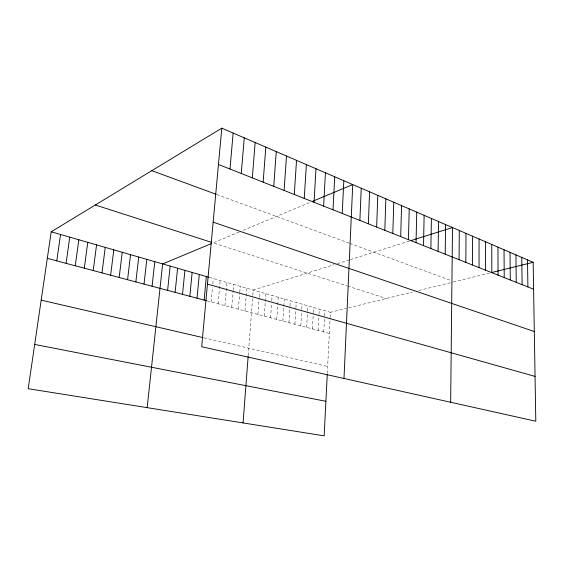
<?xml version="1.0" encoding="UTF-8"?>
<svg xmlns="http://www.w3.org/2000/svg" width="564" height="564" viewBox="0 0 564 564"><rect width="100%" height="100%" fill="white"/><g stroke="black" fill="none" stroke-linecap="round" stroke-linejoin="round"><path stroke-width="0.42" stroke-dasharray="2.82 2.11" d="M327.31 373.382L330.081 318.47M330.13 317.588L330.398 312.308L346.282 308.395M323.757 331.942L324.554 316.658M324.603 315.812L324.871 310.715M318.117 330.441L318.949 315.079M318.998 314.226L319.273 309.107M312.414 328.925L313.281 313.478M313.33 312.618L313.619 307.472M306.647 327.388L307.549 311.864M307.599 310.997L307.902 305.822M300.809 325.83L301.747 310.221M301.796 309.354L302.107 304.151M294.901 324.258L295.874 308.564M295.931 307.697L296.255 302.466M288.923 322.664L289.931 306.894M289.988 306.012L290.326 300.753M282.874 321.057L284.327 299.026M276.748 319.428L278.256 297.277M270.551 317.779L271.51 304.067M271.756 300.64L272.116 295.501M264.276 316.108L265.898 293.71M257.924 314.416L259.151 297.954M259.214 297.094L259.602 291.891M248.209 355.63L252.764 296.156M252.827 295.282L253.229 290.058L334.057 264.706M244.987 310.968L246.778 288.197M238.396 309.213L239.7 293.097M239.77 292.251L240.25 286.315M231.719 307.436L233.066 291.228M233.136 290.375L233.637 284.404M224.958 305.639L226.939 282.472M218.113 303.82L220.157 280.519M211.176 301.973L212.508 287.217M212.818 283.741L213.291 278.538M239.228 231.959L213.136 242.851L346.93 285.849M243.126 230.331L310.172 202.342M337.35 263.67L349.497 259.863M350.258 259.623L409.633 240.997M348.623 307.817L412.115 292.159M418.841 290.495L452.652 282.155M489.566 273.054L454.288 281.753L451.849 280.858M203.9 337.822L327.656 366.48M207.277 300.929L329.327 333.423M209.427 277.425L330.398 312.308M347.685 286.089L386.34 298.511M216.893 194.566L349.102 243.126M349.892 243.415L451.038 280.562"/><path stroke-width="0.85" d="M479.033 267.604L479.083 239.002M472.484 265.009L472.597 236.21M465.829 262.373L466.005 233.369M459.068 259.694L459.307 230.486M450.657 402.252L452.497 227.553L411.191 240.511M445.2 254.209L445.581 224.571M438.094 251.396L438.552 221.539M430.868 248.534L431.404 218.458M423.515 245.629L424.128 215.328M416.042 242.668L416.74 212.142M408.435 239.658L409.217 208.906M400.694 236.598L401.568 205.606M392.819 233.482L393.785 202.257M384.81 230.309L385.861 198.838M376.653 227.081L377.802 195.37M368.341 223.795L369.596 191.831M359.888 220.446L361.242 188.235M343.991 378.472L352.74 184.569L312.428 201.397M342.235 213.46L343.814 180.727M333.014 209.808L334.713 176.807M327.261 374.249L324.152 435.845L28.2 388.709L51.204 231.79L221.8 128.155L533.156 262.302L535.8 421.237L201.686 346.747L221.8 128.155M323.616 206.093L325.442 172.81M314.035 202.3L315.988 168.735M304.264 198.429L306.344 164.582M294.295 194.488L296.516 160.345M284.122 190.456L286.484 156.024M273.737 186.353L276.247 151.617M263.141 182.158L265.806 147.112M243.056 422.929L248.146 356.462M252.319 177.871L255.147 142.523M241.272 173.5L244.261 137.835M229.985 169.038L233.151 133.048M204.154 300.097L206.332 276.529M197.033 298.208L199.289 274.499M189.828 296.283L192.148 272.44M182.524 294.345L184.922 270.353M175.122 292.371L177.589 268.238M167.614 290.375L170.166 266.102M147.169 407.659L162.643 263.931L211.571 243.507M152.076 286.237L154.783 261.661M144.017 284.094L146.816 259.362M135.853 281.915L138.737 257.036M127.57 279.709L130.545 254.674M119.166 277.474L122.233 252.277M110.636 275.204L113.801 249.845M101.992 272.906L105.249 247.377M93.208 270.565L96.571 244.875M84.304 268.196L87.765 242.337M75.266 265.785L78.826 239.756M66.087 263.346L69.76 237.141M56.774 260.864L60.552 234.483M491.907 272.475L533.156 262.302M34.693 344.442L325.893 401.293M41.186 300.14L203.103 337.639M47.313 258.347L206.494 300.725M207.453 284.101L535.053 376.399M51.204 231.79L208.652 277.199M95.323 204.993L211.486 242.323M213.15 222.174L534.305 331.526M151.822 170.666L216.097 194.277M218.458 164.469L533.6 289.198M527.502 259.87L527.904 286.942M521.77 257.396L522.116 284.651M515.947 254.886L516.243 282.324M510.032 252.341L510.279 279.97M504.033 249.753L504.223 277.573M497.941 247.131L498.075 275.133M491.752 244.466L491.829 272.666M485.463 241.759L485.484 270.149"/></g></svg>
